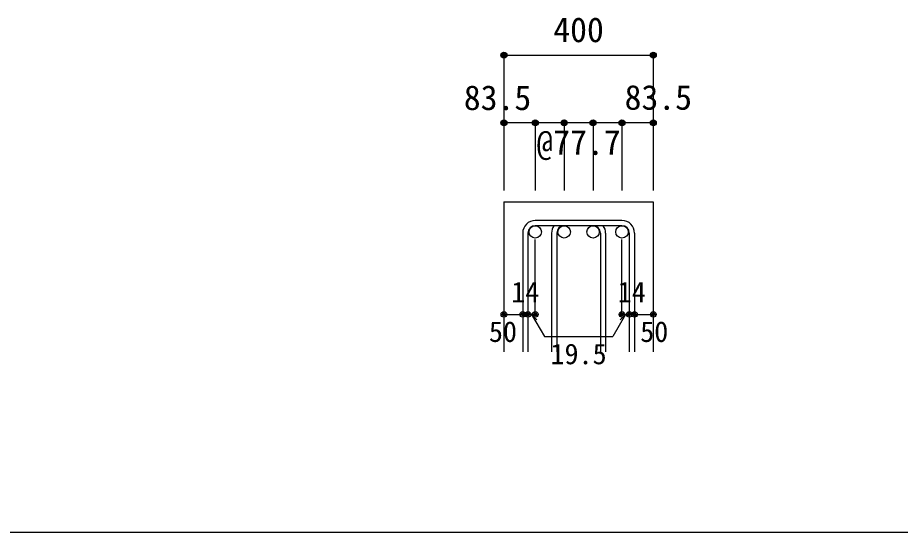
# Model space of a CAD drawing. Units: millimetres at full size, sheet at 1:30; details may follow other scales. Extents: x -5973 to 5980, y -4195 to 4201.
# Drawn here: x -942 to 1409, y 3 to 1373 of the extents above; entities that cross this region are included whole.
import ezdxf
from ezdxf.enums import TextEntityAlignment as Align

# ---------------------------------------------------------------- set-up
doc = ezdxf.new("R2010")
doc.units = ezdxf.units.MM
doc.header["$LTSCALE"] = 30
doc.header["$PDMODE"] = 32
doc.header["$PDSIZE"] = 15
for name, color, linetype in [('0-1_躯体線', 2, 'Continuous'), ('0-5_基礎梁筋', 7, 'Continuous'), ('0-6_スタラップ筋', 7, 'Continuous'), ('0-D_寸法', 4, 'Continuous'), ('F-0_枠', 6, 'Continuous')]:
    doc.layers.add(name, color=color, linetype=linetype)
doc.styles.add('ＭＳ ゴシック', font='')
doc.styles.get('ＭＳ ゴシック').set_extended_font_data('MS Gothic')

msp = doc.modelspace()

# ---------------------------------------------------------------- linework, layer by layer
at = {"layer": '0-1_躯体線'}
for p, q in [((353.44, 883.3), (353.44, 483.3)), ((353.44, 883.3), (751.44, 883.3)), ((751.44, 883.3), (751.44, 483.3))]:
    msp.add_line(p, q, dxfattribs=at)
at = {"layer": '0-5_基礎梁筋', "color": 3}
for centre in [(436.94, 802.8), (513.94, 802.8), (590.94, 802.8), (667.94, 802.8)]:
    msp.add_circle(centre, 16.5, dxfattribs=at)
at = {"layer": '0-6_スタラップ筋'}
for p, q in [((667.94, 833.3), (436.94, 833.3)), ((403.44, 799.8), (403.44, 483.3)), ((417.44, 799.8), (417.44, 483.3)), ((667.94, 819.3), (436.94, 819.3)), ((480.44, 799.8), (480.44, 483.3)), ((494.44, 799.8), (494.44, 483.3)), ((610.44, 799.8), (610.44, 483.3)), ((624.44, 799.8), (624.44, 483.3)), ((687.44, 799.8), (687.44, 483.3)), ((701.44, 799.8), (701.44, 483.3))]:
    msp.add_line(p, q, dxfattribs=at)
for centre, radius, start, end in [((436.94, 799.8), 33.5, 90, 180), ((667.94, 799.8), 33.5, 0, 90), ((436.94, 799.8), 19.5, 90, 180), ((513.94, 799.8), 33.5, 144.40235, 180), ((513.94, 799.8), 19.5, 90, 180), ((590.94, 799.8), 19.5, 0, 90), ((590.94, 799.8), 33.5, 0, 35.59765), ((667.94, 799.8), 19.5, 0, 90)]:
    msp.add_arc(centre, radius, start, end, dxfattribs=at)
at = {"layer": '0-D_寸法'}
for p, q in [((353.44, 1273.3), (751.44, 1273.3)), ((353.44, 1273.3), (353.44, 1093.3)), ((353.44, 1273.3), (751.44, 1273.3)), ((751.44, 1273.3), (751.44, 1093.3)), ((436.94, 1093.3), (353.44, 1093.3)), ((353.44, 1093.3), (353.44, 913.3)), ((552.44, 1093.3), (436.94, 1093.3)), ((436.94, 1093.3), (436.94, 913.3)), ((513.94, 1093.3), (513.94, 913.3)), ((667.94, 1093.3), (552.44, 1093.3)), ((590.94, 1093.3), (590.94, 913.3)), ((751.44, 1093.3), (667.94, 1093.3)), ((667.94, 1093.3), (667.94, 913.3)), ((751.44, 1093.3), (751.44, 913.3)), ((436.94, 583.3), (436.94, 782.63)), ((667.94, 583.3), (667.94, 782.63)), ((353.44, 583.3), (403.44, 583.3)), ((403.44, 583.3), (436.94, 583.3)), ((427.19, 583.3), (441.33, 569.16)), ((427.19, 583.3), (461.41, 524.02)), ((677.69, 583.3), (643.46, 524.02)), ((677.69, 583.3), (663.54, 569.16)), ((667.94, 583.3), (751.44, 583.3)), ((687.44, 583.3), (701.44, 583.3)), ((461.41, 524.02), (643.46, 524.02))]:
    msp.add_line(p, q, dxfattribs=at)
msp.add_lwpolyline([(751.44, 1273.3), (751.44, 1093.3), (751.44, 913.3)], dxfattribs=at)
for centre, radius in [((353.44, 1273.3), 8), ((353.44, 1273.3), 7.2), ((353.44, 1273.3), 6.4), ((353.44, 1273.3), 5.6), ((353.44, 1273.3), 4.8), ((353.44, 1273.3), 4), ((353.44, 1273.3), 3.2), ((353.44, 1273.3), 2.4), ((353.44, 1273.3), 1.6), ((353.44, 1273.3), 0.8), ((751.44, 1273.3), 8), ((751.44, 1273.3), 7.2), ((751.44, 1273.3), 6.4), ((751.44, 1273.3), 5.6), ((751.44, 1273.3), 4.8), ((751.44, 1273.3), 4), ((751.44, 1273.3), 3.2), ((751.44, 1273.3), 2.4), ((751.44, 1273.3), 1.6), ((751.44, 1273.3), 0.8), ((353.44, 1093.3), 8), ((353.44, 1093.3), 7.2), ((353.44, 1093.3), 6.4), ((353.44, 1093.3), 5.6), ((353.44, 1093.3), 4.8), ((353.44, 1093.3), 4), ((353.44, 1093.3), 3.2), ((353.44, 1093.3), 2.4), ((353.44, 1093.3), 1.6), ((353.44, 1093.3), 0.8), ((436.94, 1093.3), 8), ((436.94, 1093.3), 7.2), ((436.94, 1093.3), 6.4), ((436.94, 1093.3), 5.6), ((436.94, 1093.3), 4.8), ((436.94, 1093.3), 4), ((436.94, 1093.3), 3.2), ((436.94, 1093.3), 2.4), ((436.94, 1093.3), 1.6), ((436.94, 1093.3), 0.8), ((513.94, 1093.3), 8), ((513.94, 1093.3), 7.2), ((513.94, 1093.3), 6.4), ((513.94, 1093.3), 5.6), ((513.94, 1093.3), 4.8), ((513.94, 1093.3), 4), ((513.94, 1093.3), 3.2), ((513.94, 1093.3), 2.4), ((513.94, 1093.3), 1.6), ((513.94, 1093.3), 0.8), ((590.94, 1093.3), 8), ((590.94, 1093.3), 7.2), ((590.94, 1093.3), 6.4), ((590.94, 1093.3), 5.6), ((590.94, 1093.3), 4.8), ((590.94, 1093.3), 4), ((590.94, 1093.3), 3.2), ((590.94, 1093.3), 2.4), ((590.94, 1093.3), 1.6), ((590.94, 1093.3), 0.8), ((667.94, 1093.3), 8), ((667.94, 1093.3), 7.2), ((667.94, 1093.3), 6.4), ((667.94, 1093.3), 5.6), ((667.94, 1093.3), 4.8), ((667.94, 1093.3), 4), ((667.94, 1093.3), 3.2), ((667.94, 1093.3), 2.4), ((667.94, 1093.3), 1.6), ((667.94, 1093.3), 0.8), ((751.44, 1093.3), 8), ((751.44, 1093.3), 7.2), ((751.44, 1093.3), 6.4), ((751.44, 1093.3), 5.6), ((751.44, 1093.3), 4.8), ((751.44, 1093.3), 4), ((751.44, 1093.3), 3.2), ((751.44, 1093.3), 2.4), ((751.44, 1093.3), 1.6), ((751.44, 1093.3), 0.8), ((353.44, 583.3), 4), ((353.44, 583.3), 3.6), ((353.44, 583.3), 3.2), ((353.44, 583.3), 2.8), ((353.44, 583.3), 2.4), ((353.44, 583.3), 2), ((353.44, 583.3), 1.6), ((353.44, 583.3), 1.2), ((353.44, 583.3), 0.8), ((353.44, 583.3), 0.4), ((403.44, 583.3), 4), ((403.44, 583.3), 3.6), ((403.44, 583.3), 3.2), ((403.44, 583.3), 2.8), ((403.44, 583.3), 2.4), ((403.44, 583.3), 2), ((403.44, 583.3), 1.6), ((403.44, 583.3), 1.2), ((403.44, 583.3), 0.8), ((403.44, 583.3), 0.4), ((417.44, 583.3), 4), ((417.44, 583.3), 3.6), ((417.44, 583.3), 3.2), ((417.44, 583.3), 2.8), ((417.44, 583.3), 2.4), ((417.44, 583.3), 2), ((417.44, 583.3), 1.6), ((417.44, 583.3), 1.2), ((417.44, 583.3), 0.8), ((417.44, 583.3), 0.4), ((436.94, 583.3), 4), ((436.94, 583.3), 3.6), ((436.94, 583.3), 3.2), ((436.94, 583.3), 2.8), ((436.94, 583.3), 2.4), ((436.94, 583.3), 2), ((436.94, 583.3), 1.6), ((436.94, 583.3), 1.2), ((436.94, 583.3), 0.8), ((436.94, 583.3), 0.4), ((667.94, 583.3), 4), ((667.94, 583.3), 3.6), ((667.94, 583.3), 3.2), ((667.94, 583.3), 2.8), ((667.94, 583.3), 2.4), ((667.94, 583.3), 2), ((667.94, 583.3), 1.6), ((667.94, 583.3), 1.2), ((667.94, 583.3), 0.8), ((667.94, 583.3), 0.4), ((687.44, 583.3), 4), ((687.44, 583.3), 3.6), ((687.44, 583.3), 3.2), ((687.44, 583.3), 2.8), ((687.44, 583.3), 2.4), ((687.44, 583.3), 2), ((687.44, 583.3), 1.6), ((687.44, 583.3), 1.2), ((687.44, 583.3), 0.8), ((687.44, 583.3), 0.4), ((701.44, 583.3), 4), ((701.44, 583.3), 3.6), ((701.44, 583.3), 3.2), ((701.44, 583.3), 2.8), ((701.44, 583.3), 2.4), ((701.44, 583.3), 2), ((701.44, 583.3), 1.6), ((701.44, 583.3), 1.2), ((701.44, 583.3), 0.8), ((701.44, 583.3), 0.4), ((751.44, 583.3), 4), ((751.44, 583.3), 3.6), ((751.44, 583.3), 3.2), ((751.44, 583.3), 2.8), ((751.44, 583.3), 2.4), ((751.44, 583.3), 2), ((751.44, 583.3), 1.6), ((751.44, 583.3), 1.2), ((751.44, 583.3), 0.8), ((751.44, 583.3), 0.4)]:
    msp.add_circle(centre, radius, dxfattribs=at)
at = {"layer": '0-D_寸法', "color": 7}
for p in [(353.44, 1273.3), (751.44, 1273.3), (353.44, 1093.3), (436.94, 1093.3), (513.94, 1093.3), (590.94, 1093.3), (667.94, 1093.3), (751.44, 1093.3), (353.44, 583.3), (403.44, 583.3), (417.44, 583.3), (436.94, 583.3), (667.94, 583.3), (687.44, 583.3), (701.44, 583.3), (751.44, 583.3)]:
    msp.add_point(p, dxfattribs=at)
at = {"layer": 'F-0_枠', "color": 2}
msp.add_line((3723.6, 2.95), (-5972.88, 2.95), dxfattribs=at)

# ---------------------------------------------------------------- texts
at = {"layer": '0-D_寸法', "style": 'ＭＳ ゴシック'}
for s, height, p in [('400', 65.98, (484.94, 1288.3)), ('83.5', 65.98, (246.63, 1107.45)), ('83.5', 65.98, (674.94, 1108.3)), ('@77.7', 65.98, (439.94, 988.3)), ('14', 54.99, (372.9, 598.75)), ('14', 54.99, (656.48, 598.75)), ('50', 54.99, (313.44, 493.3)), ('50', 54.99, (716.44, 493.3)), ('19.5', 54.99, (477.44, 434.02))]:
    msp.add_text(s, height=height, dxfattribs=at).set_placement(p, align=Align.BOTTOM_LEFT)

doc.saveas('drawing.dxf')
